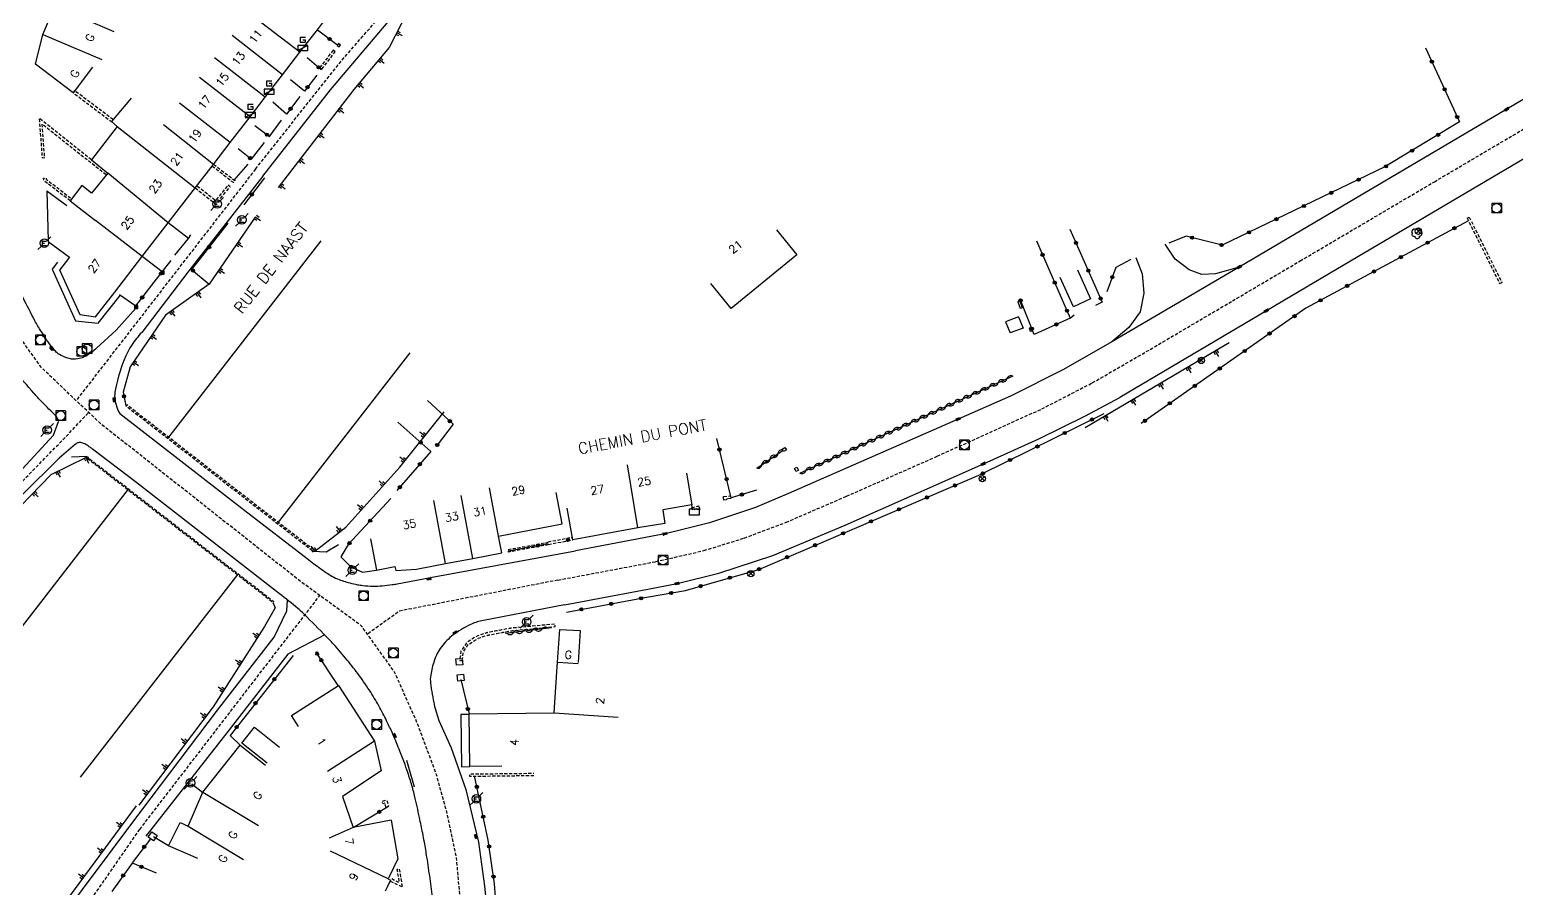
# Model space of a CAD drawing. Header units: millimetres. Extents: x 133000 to 134000, y 143000 to 144000.
# Drawn here: x 133182.7 to 133414.8, y 143166.3 to 143300.3 of the extents above; entities that cross this region are included whole.
import ezdxf
from ezdxf.enums import TextEntityAlignment as Align

# ---------------------------------------------------------------- set-up
doc = ezdxf.new("R2010")
doc.units = ezdxf.units.MM
doc.linetypes.add('DASHED', pattern=[0.75, 0.5, -0.25])
doc.layers.get('0').update_dxf_attribs({"linetype": 'CONTINUOUS'})
for name, color, linetype in [('W0001', 6, 'DASHED'), ('W0008', 7, 'CONTINUOUS'), ('W0100', 7, 'CONTINUOUS'), ('W0112', 1, 'DASHED'), ('W0211', 2, 'CONTINUOUS'), ('W0300', 7, 'CONTINUOUS'), ('W0310', 3, 'CONTINUOUS'), ('W0322', 7, 'CONTINUOUS'), ('W0330', 7, 'CONTINUOUS'), ('W0400', 7, 'CONTINUOUS'), ('W0420', 7, 'CONTINUOUS'), ('W0432', 7, 'CONTINUOUS'), ('W0469', 7, 'CONTINUOUS'), ('W0471', 7, 'CONTINUOUS'), ('W0851', 7, 'CONTINUOUS'), ('W0989', 7, 'CONTINUOUS'), ('W0991', 7, 'CONTINUOUS'), ('W1102', 7, 'CONTINUOUS'), ('W1471', 7, 'CONTINUOUS')]:
    doc.layers.add(name, color=color, linetype=linetype)
doc.styles.get("Standard").update_dxf_attribs({"font": 'romans.shx', "width": 0.85})

# ---------------------------------------------------------------- blocks, each defined once
blk = doc.blocks.new('t322o')
at = {"color": 0, "linetype": 'Continuous'}
for radius in [0.25, 0.15]:
    blk.add_circle((0, 0), radius, dxfattribs=at)
blk = doc.blocks.new('T420')
for p, q in [((0.75, 0.75), (-0.75, 0.75)), ((-0.75, 0.75), (-0.75, -0.75)), ((0.75, 0.75), (0.75, -0.75)), ((0.75, -0.75), (-0.75, -0.75))]:
    blk.add_line(p, q)
blk.add_ellipse((0, 0), major_axis=(-0.53, 0.53), ratio=1, start_param=3.926991, end_param=10.210176)
blk = doc.blocks.new('T400')
for p, q in [((-0.15, 0.3), (0.15, 0.3)), ((-0.15, -0.25), (-0.15, 0.3)), ((-0.15, 0.15), (0.15, 0.15)), ((-0.15, 0), (0.15, 0)), ((0.15, 0.3), (0.15, -0.25)), ((-0.15, -0.15), (0.15, -0.15)), ((-0.15, -0.25), (-0.15, -0.3)), ((-0.15, -0.3), (0.15, -0.3)), ((0.15, -0.3), (0.15, -0.25))]:
    blk.add_line(p, q)
blk = doc.blocks.new('T471')
for p, q in [((-0.333334, 0.333334), (-0.333334, -0.333334)), ((-0.333334, 0.333334), (0.333334, 0.333334)), ((-0.333334, 0), (0, 0)), ((0.500001, 0.500001), (1.000002, 1.000002)), ((-0.500001, -0.500001), (-1.000002, -1.000002)), ((-0.333334, -0.333334), (0.333334, -0.333334))]:
    blk.add_line(p, q)
blk.add_ellipse((0, 0), major_axis=(0.471405, 0.471405), ratio=1, start_param=5.4977871438, end_param=11.780972451)
blk = doc.blocks.new('t112o')
at = {"color": 0, "linetype": 'Continuous'}
for p, q in [((-0.5, 0.5), (0.5, 0.5)), ((-0.5, -0.5), (-0.5, 0.5)), ((0.5, 0.5), (0.5, -0.5)), ((0.5, -0.5), (-0.5, -0.5))]:
    blk.add_line(p, q, dxfattribs=at)
blk = doc.blocks.new('t330o')
at = {"color": 0, "linetype": 'Continuous'}
for p, q in [((0.25, -0.25), (-0.25, 0.25)), ((-0.25, -0.25), (0.25, 0.25)), ((-0.25, 0.25), (-0.25, -0.25)), ((0.25, 0.25), (-0.25, 0.25)), ((0.25, -0.25), (0.25, 0.25)), ((-0.25, -0.25), (0.25, -0.25)), ((-0.25, -0.25), (-0.25, -0.25))]:
    blk.add_line(p, q, dxfattribs=at)
blk = doc.blocks.new('T851')
for p, q in [((-0.25, -0.15), (0, 0.32)), ((0, 0.32), (0.25, -0.15)), ((-0.25, -0.15), (0.25, -0.15))]:
    blk.add_line(p, q)
for major_axis in [(-0.106, 0.106), (-0.0354, 0.0354), (-0.0236, 0.0236)]:
    blk.add_ellipse((0, 0), major_axis=major_axis, ratio=1, start_param=3.926991, end_param=10.210176)
blk = doc.blocks.new('t211o')
at = {"color": 0, "linetype": 'Continuous'}
for p, q in [((-0.29, 0.5), (-0.29, 0)), ((0, 1), (0, 0)), ((0.29, 0.5), (0.29, 0))]:
    blk.add_line(p, q, dxfattribs=at)
blk = doc.blocks.new('t310o')
at = {"color": 0, "linetype": 'Continuous'}
for centre, start, end in [((-0.5, 0.38), 216.8699, 323.1304), ((0.5, -0.37), 36.8699, 143.1303)]:
    blk.add_arc(centre, 0.625, start, end, dxfattribs=at)
blk = doc.blocks.new('T469')
at = {"color": 0, "linetype": 'Continuous', "flags": 128}
for points in [[(-0.35, 0.35), (0.35, -0.35)], [(-0.35, -0.35), (0.35, 0.35)]]:
    blk.add_lwpolyline(points, dxfattribs=at)
at = {"color": 0, "linetype": 'Continuous'}
blk.add_circle((0, 0), 0.5, dxfattribs=at)
blk = doc.blocks.new('T300')
for p, q in [((-0.8, 0.51), (-0.86, 0.34)), ((-0.86, 0.34), (-0.86, 0.17)), ((-0.86, 0.17), (-0.74, 0.06)), ((-0.69, 0.63), (-0.8, 0.51)), ((-0.8, -0.06), (-0.74, 0.06)), ((-0.74, 0.06), (-0.69, 0.11)), ((-0.57, 0.69), (-0.69, 0.63)), ((-0.46, 0.69), (-0.57, 0.69)), ((-0.29, 0.63), (-0.46, 0.69)), ((-0.29, 0.63), (-0.17, 0.74)), ((-0.23, 0.57), (-0.29, 0.63)), ((-0.17, 0.74), (-0.06, 0.8)), ((-0.06, 0.8), (0.06, 0.8)), ((0.06, 0.8), (0.23, 0.74)), ((0.23, 0.74), (0.34, 0.63)), ((0.34, 0.63), (0.4, 0.51)), ((0.46, 0.46), (0.34, 0.46)), ((0.4, 0.51), (0.4, 0.46)), ((0.57, 0.4), (0.46, 0.46)), ((0.57, 0.4), (0.69, 0.29)), ((0.69, 0.29), (0.74, 0.17)), ((0.74, 0.06), (0.69, -0.17)), ((0.74, 0.17), (0.74, 0.06)), ((-0.8, -0.17), (-0.8, -0.06)), ((-0.8, -0.23), (-0.8, -0.17)), ((-0.74, -0.34), (-0.8, -0.23)), ((-0.69, -0.4), (-0.74, -0.34)), ((-0.51, -0.46), (-0.69, -0.4)), ((-0.4, -0.46), (-0.51, -0.46)), ((-0.4, -0.46), (-0.34, -0.46)), ((-0.34, -0.46), (-0.34, -0.4)), ((-0.34, -0.51), (-0.34, -0.46)), ((-0.29, -0.63), (-0.34, -0.51)), ((-0.17, -0.74), (-0.29, -0.63)), ((-0.06, -0.8), (-0.17, -0.74)), ((0.06, -0.8), (-0.06, -0.8)), ((0.17, -0.74), (0.06, -0.8)), ((0.23, -0.69), (0.17, -0.74)), ((0.29, -0.46), (0.23, -0.46)), ((0.29, -0.63), (0.23, -0.69)), ((0.46, -0.4), (0.29, -0.46)), ((0.34, -0.51), (0.29, -0.63)), ((0.34, -0.51), (0.34, -0.46)), ((0.57, -0.34), (0.46, -0.4)), ((0.63, -0.29), (0.57, -0.34)), ((0.69, -0.17), (0.63, -0.29))]:
    blk.add_line(p, q)
blk = doc.blocks.new('T1471')
at = {"color": 0, "linetype": 'Continuous', "flags": 128}
blk.add_lwpolyline([(-0.75, -0.5), (-0.75, 0.5), (0.75, 0.5), (0.75, -0.5), (-0.75, -0.5)], dxfattribs=at)
blk = doc.blocks.new('T432')
at = {"flags": 128}
for points in [[(0.8, 0.8), (-0.8, 0.8)], [(-0.8, 0.8), (-0.8, 0)], [(0.8, 0.8), (-0.8, 0)], [(-0.8, 0), (0.8, 0)], [(-0.4, 2.1), (-0.4, 1.3)], [(-0.4, 1.3), (0.4, 1.3)], [(-0.39, 2.1), (0.41, 2.1)], [(0, 1.7), (0.4, 1.7)], [(0.4, 1.3), (0.4, 1.7)], [(0.8, 0), (0.8, 0.8)]]:
    blk.add_lwpolyline(points, dxfattribs=at)

msp = doc.modelspace()

# ---------------------------------------------------------------- linework, layer by layer
at = {"layer": 'W0001', "flags": 128}
for points in [[(133181.06, 143000), (133184.05, 143006.19), (133220.02, 143072.29), (133245.45, 143120.78), (133247.32, 143124.99), (133249.04, 143130.76), (133249.66, 143135.75), (133250.44, 143141.67), (133250.75, 143146.2), (133250.75, 143150.56), (133250.44, 143156.49), (133250.13, 143162.1), (133249.32, 143171.05), (133247.92, 143177.76), (133246.2, 143183.99), (133243.24, 143191.95), (133239.65, 143200.05), (133234.5, 143207.23), (133224.92, 143214.22), (133193.88, 143238.7), (133188.1, 143244.15), (133184.51, 143247.58), (133181.71, 143251.48), (133178.74, 143256.47), (133176.56, 143260.99), (133175.31, 143264.42), (133173.91, 143269.1), (133172.81, 143273.47), (133172.19, 143278.3), (133172.03, 143282.36), (133172.35, 143288.59), (133173.13, 143293.43), (133174.37, 143299.51), (133175.78, 143303.87), (133178.28, 143310.05), (133180.94, 143315.82), (133183.9, 143320.97), (133187.49, 143326.89), (133191.08, 143331.1), (133193.11, 143333.44), (133246.51, 143391.68), (133249.78, 143396.21), (133253.68, 143402.75), (133256.65, 143408.83), (133259.3, 143415.85), (133261.33, 143421.93), (133263.04, 143427.23), (133264.31, 143433.25), (133276.96, 143505.51), (133277.59, 143513), (133277.9, 143519.39), (133277.74, 143528.12), (133277.27, 143534.67), (133276.34, 143542.47), (133275.09, 143550.11), (133272.46, 143559.58), (133254.3, 143623.42)], [(133217.93, 143278.57), (133189.92, 143242.43)], [(133163.06, 143209.18), (133169.54, 143216.51), (133179.92, 143228.17), (133188.36, 143236.84), (133191.89, 143240.58)], [(133265.15, 143214.4), (133240.43, 143209.56), (133235.41, 143205.96)], [(133199.86, 143175.49), (133227.98, 143211.99)]]:
    msp.add_lwpolyline(points, dxfattribs=at)
at = {"layer": 'W0001'}
for points in [[(133217.93, 143278.57), (133231.44, 143295.59), (133242.21, 143307.9), (133247.9, 143315.17), (133261.04, 143332), (133281.05, 143357.25), (133291.73, 143370.84), (133303.67, 143385.97), (133316.74, 143403.46), (133338.95, 143431.7), (133361.41, 143459.11), (133365.42, 143463.98), (133370.22, 143471.34)], [(133265.15, 143214.4), (133280.4, 143217.28), (133287.94, 143219.01), (133294.26, 143220.96), (133300.78, 143223.42), (133310.21, 143227.49), (133324.38, 143233.74), (133340.7, 143241.12), (133348.59, 143245.19), (133357.64, 143250.42), (133370.48, 143257.99), (133381.06, 143264.23), (133402.01, 143276.59), (133444.53, 143301.7), (133462.94, 143312.58), (133479.77, 143322.53), (133492.02, 143329.52), (133499.36, 143333.18), (133512.95, 143339.03), (133533.5, 143347.58), (133580.06, 143366.77)], [(133055.02, 143000), (133067.63, 143015.13), (133086.88, 143037.66), (133104.7, 143058.9), (133140.48, 143101.28), (133166.8, 143133.11), (133192.73, 143165.22), (133199.86, 143175.49)]]:
    msp.add_lwpolyline(points, dxfattribs=at)
at = {"layer": 'W0008'}
for points in [[(133219.05, 143277.47), (133229.64, 143290.92), (133238.62, 143301.58), (133242.47, 143305.91), (133244.52, 143308.9), (133253.5, 143320.38), (133261.28, 143330.47), (133270.08, 143341.61), (133288.08, 143364.24), (133303.79, 143383.89), (133326.32, 143413.18), (133343.83, 143435.18), (133354.62, 143448.29), (133359.34, 143454.29), (133364.17, 143459.9), (133368.67, 143465.91), (133371.68, 143470.96)], [(133572.48, 143367.97), (133572.23, 143367.84), (133546.82, 143357.45), (133532.82, 143351.69), (133507.18, 143341), (133499.92, 143337.91), (133493.14, 143334.65), (133487.17, 143331.51), (133475.01, 143324.41), (133456.81, 143313.63), (133413.31, 143287.91), (133413.31, 143287.91), (133371.54, 143263.28), (133351.67, 143251.59), (133344.08, 143247.27), (133335.84, 143243.14), (133327.64, 143239.55), (133301.15, 143227.9), (133295.99, 143225.72), (133288.8, 143223.36), (133283.82, 143222.07), (133281.85, 143221.64), (133267.92, 143218.96)], [(133582.2, 143363.3), (133549.41, 143349.79), (133511.44, 143334.04), (133503.08, 143330.5), (133497.98, 143328.1), (133491.54, 143324.74), (133483.17, 143319.87), (133460.92, 143306.71), (133417.47, 143281.06), (133385.72, 143262.31), (133375.78, 143256.46), (133352.92, 143242.93)], [(133371.53, 143263.26), (133367.84, 143262.21), (133365.72, 143262.11), (133363.72, 143262.84), (133361.53, 143264.49), (133359.98, 143266.82)], [(133355.38, 143264.74), (133356.36, 143262.2), (133356.63, 143259.17), (133356.06, 143256.28), (133354.32, 143253.85), (133351.66, 143251.6)], [(133266.17, 143210.54), (133279.2, 143212.96), (133283.76, 143213.87), (133290.26, 143215.46), (133298.72, 143218.24), (133310, 143223), (133331.6, 143232.55), (133340.26, 143236.46), (133347.54, 143240.04), (133352.91, 143242.93)], [(133052.24, 143000), (133062.27, 143012.17), (133073.29, 143025.24), (133093.73, 143048.91), (133110.67, 143068.9), (133127.46, 143088.15), (133148.54, 143113.48), (133169.65, 143139.25), (133186.3, 143159.88), (133200.2, 143178.48)]]:
    msp.add_lwpolyline(points, dxfattribs=at)
at = {"layer": 'W0008', "flags": 128}
for points in [[(133219.05, 143277.47), (133207.51, 143262.68), (133200.16, 143253.08, 0.035206), (133198.57, 143251.05, 0.048574), (133197.67, 143249.41, 0.046622), (133196.05, 143244.27, 0.115972), (133196.08, 143242.08, 0.03541), (133196.52, 143240.74, 0.130585), (133196.76, 143240.43), (133216.25, 143225.25), (133225.99, 143217.76, 0.008522), (133228.12, 143216.17, 0.012681), (133229.6, 143215.16, 0.049243), (133230.73, 143214.58, 0.030596), (133232.67, 143213.96, 0.013994), (133233.86, 143213.68, 0.020842), (133234.67, 143213.56, 0.024941), (133236.31, 143213.45, 0.028761), (133237.73, 143213.52, 0.006617), (133239.29, 143213.7, 0.013857), (133240.03, 143213.81), (133246.09, 143214.94), (133267.92, 143218.96)], [(133199.32, 143256.92), (133196.15, 143253.44), (133193.1, 143250.59, -0.032513), (133192.4, 143250.01, -0.022506), (133191.3, 143249.3, -0.087868), (133190.41, 143248.97, -0.069707), (133189.21, 143248.91, -0.066266), (133188.46, 143249.09, -0.0396), (133187.3, 143249.64, -0.069246), (133186.68, 143250.12, -0.030007), (133186, 143250.93, -0.012314), (133184.21, 143253.64, -0.020642), (133183.25, 143255.33, -0.002193), (133181.43, 143258.89, -0.019743)], [(133187.22, 143239.14), (133186.85, 143239.94, -0.006945), (133184.52, 143242.28, -0.013134), (133183.33, 143243.57, -0.001541), (133180.2, 143247.19, -0.008641)], [(133245.62, 143164.49, 0.004572), (133245.19, 143167.84, 0.004127), (133244.7, 143171.14, 0.005753), (133244.3, 143173.5, 0.004692), (133244.04, 143174.88, 0.002632), (133243.54, 143177.34, 0.007741), (133242.76, 143180.75, 0.012461), (133242.2, 143182.85, 0.008797), (133241.86, 143183.92, 0.00559), (133241.28, 143185.6, 0.008693), (133240.49, 143187.67, 0.006762), (133239.4, 143190.29, 0.01225), (133238.55, 143192.13, 0.009376), (133237.35, 143194.47, 0.01877), (133235.93, 143196.88, 0.016385), (133234.12, 143199.51, 0.013187), (133232.26, 143201.91, 0.012281), (133230.13, 143204.38, 0.009271), (133229.41, 143205.14, 0.001983), (133225.95, 143208.66, 0.021464), (133224.54, 143209.96, 0.011301), (133221.7, 143212.26), (133199.17, 143229.73), (133192.5, 143234.85, 0.012828), (133192.15, 143235.11, 0.006617), (133191.46, 143235.57, 0.065191), (133191.07, 143235.75, 0.046711), (133190.5, 143235.88, 0.122358), (133190.23, 143235.85, 0.069695), (133189.82, 143235.63)], [(133266.17, 143210.54), (133253.25, 143208.05, 0.069816), (133251.42, 143207.43, 0.043852), (133248.8, 143205.83, 0.073895), (133246.96, 143203.98, 0.079273), (133245.84, 143201.82, 0.039834), (133245.29, 143199.58, 0.070081), (133245.26, 143198.26, 0.01117), (133245.38, 143197.45, 0.00511), (133245.69, 143195.69, 0.020567), (133245.99, 143194.34), (133246.57, 143192.46), (133248.46, 143188.19), (133250.79, 143181.7), (133252.73, 143173.49), (133253.68, 143166.61), (133254.38, 143159.93)]]:
    msp.add_lwpolyline(points, format="xyb", dxfattribs=at)
for points in [[(133187.03, 143264.06), (133186.17, 143262.94), (133189.83, 143254.9), (133193.36, 143254.51), (133196.79, 143258.84)], [(133159.62, 143208.11), (133171.72, 143221.16), (133186.4, 143237.03), (133187.17, 143239.15)], [(133189.82, 143235.63), (133187.26, 143233.45), (133181.57, 143227.74), (133176.19, 143221.79), (133162.55, 143206.24)], [(133200.2, 143178.48), (133211.98, 143194.12), (133220.83, 143205.48), (133222.81, 143209.6), (133222.91, 143211.24)], [(133228.74, 143205.83), (133222.97, 143202.85), (133213.43, 143190.58), (133200.81, 143174.41)], [(133251.29, 143193.42), (133250, 143193.4), (133250.09, 143185.27), (133251.38, 143185.29)]]:
    msp.add_lwpolyline(points, dxfattribs=at)
at = {"layer": 'W0100'}
for p, q in [((133336.95, 143257.85), (133337.3, 143257.94)), ((133337.3, 143257.94), (133337.66, 143256.91)), ((133337.08, 143255.49), (133335.05, 143254.74)), ((133335.05, 143254.74), (133335.75, 143252.99)), ((133338.72, 143253.79), (133339.02, 143253.86)), ((133339.02, 143253.86), (133339.21, 143253.32))]:
    msp.add_line(p, q, dxfattribs=at)
for points in [[(133213.98, 143282.74), (133217.08, 143286.75), (133219.44, 143289.78), (133222.15, 143293.26), (133224.86, 143296.8), (133227.59, 143300.33), (133230.44, 143304.03), (133234.5, 143309.31), (133236.52, 143311.8), (133232.64, 143314.95)], [(133299.29, 143269.07), (133302.45, 143265.2), (133292.19, 143256.82), (133289.03, 143260.7)], [(133346.29, 143262.85), (133348.33, 143258.29), (133345.64, 143257.08), (133343.6, 143261.64)], [(133336.95, 143257.85), (133337.32, 143256.83), (133337.66, 143256.91)], [(133337.08, 143255.49), (133337.78, 143253.74), (133335.75, 143252.99)], [(133338.72, 143253.79), (133338.91, 143253.25), (133339.21, 143253.32)], [(133285.21, 143231.07), (133286.07, 143226.14), (133281.51, 143225.35), (133281.87, 143223.24), (133277.63, 143222.55), (133267.48, 143220.7), (133266.59, 143225.62)]]:
    msp.add_lwpolyline(points, dxfattribs=at)
at = {"layer": 'W0100', "flags": 128}
for points in [[(133192.46, 143294.48), (133189.45, 143290.49), (133183.56, 143294.94), (133184.73, 143299.58), (133186.6, 143303.98), (133188.36, 143308.15), (133190.15, 143312.36), (133194.75, 143310.4)], [(133198.49, 143289.64), (133195.45, 143285.97), (133196.34, 143285.24), (133192.3, 143280.03), (133194.89, 143277.91), (133192.33, 143274.79), (133190.8, 143276.01), (133189.01, 143273.61), (133192.96, 143270.55)], [(133187.32, 143262.82), (133190.48, 143255.84), (133192.97, 143255.52), (133195.95, 143259.35), (133200.2, 143264.87), (133204.3, 143270.17), (133208.55, 143275.68), (133211.3, 143279.21), (133213.99, 143282.7)], [(133185.32, 143275.18), (133188.45, 143272.86)], [(133185.32, 143275.18), (133185.55, 143267.44), (133185.53, 143267.28), (133188.88, 143264.83), (133187.33, 143262.81)], [(133235.89, 143220.86), (133236.83, 143215.95), (133239.71, 143216.51), (133239.82, 143215.89), (133243.07, 143216.13), (133243.07, 143216.13), (133247.62, 143216.98), (133251.88, 143217.78), (133256.39, 143218.64), (133255.89, 143221.27), (133265.82, 143223.17), (133264.88, 143228.08)], [(133256.38, 143185.34), (133251.38, 143185.29), (133251.28, 143193.51), (133264.59, 143193.67), (133265, 143200.09), (133265.1, 143201.6), (133265.46, 143206.7), (133268.61, 143206.51), (133268.3, 143201.52)], [(133224.63, 143191.56), (133223.55, 143193.24), (133230.89, 143197.97), (133236.5, 143189.26), (133237.53, 143184.63), (133231.52, 143180.64), (133233.2, 143175.77), (133229.43, 143174.13)], [(133219.73, 143185.84), (133215.81, 143188.94), (133217.77, 143191.42), (133221.69, 143188.31)], [(133208.91, 143170.92), (133204.32, 143172.91), (133206.17, 143176.56), (133207.42, 143175.97), (133209.73, 143181.3), (133215.56, 143188.64), (133219.47, 143185.53)], [(133242.77, 143182.08), (133241.57, 143186.24)], [(133239.1, 143176.94), (133233.2, 143175.77)], [(133239.1, 143176.94), (133240.14, 143170.86), (133238.78, 143168.05), (133238.64, 143167.75), (133239, 143167.57), (133238.47, 143166.47), (133238.17, 143165.84)]]:
    msp.add_lwpolyline(points, dxfattribs=at)
at = {"layer": 'W0112'}
for p, q in [((133231.22, 143297.92), (133230.91, 143298.16)), ((133231, 143297.63), (133231.22, 143297.92)), ((133228.28, 143294.19), (133230.39, 143296.88)), ((133230.39, 143296.88), (133230.07, 143297.13)), ((133407.11, 143270.93), (133407.45, 143271.07)), ((133407.45, 143271.07), (133412.55, 143260.88)), ((133300.4, 143234.49), (133300.19, 143234.83)), ((133300.82, 143234.75), (133300.4, 143234.49)), ((133302.1, 143231.81), (133302.44, 143232.01)), ((133302.35, 143231.37), (133302.1, 143231.81)), ((133291.47, 143226.93), (133291.07, 143226.87)), ((133286.85, 143225.51), (133286.21, 143225.3)), ((133263.6, 143220.37), (133267.41, 143221.1)), ((133263.67, 143219.97), (133267.48, 143220.7))]:
    msp.add_line(p, q, dxfattribs=at)
for points in [[(133230.91, 143298.16), (133230.69, 143297.88), (133231, 143297.63)], [(133230.07, 143297.13), (133227.96, 143294.43), (133228.28, 143294.19)], [(133407.11, 143270.93), (133412.2, 143260.73), (133412.55, 143260.88)], [(133300.19, 143234.83), (133300.61, 143235.09), (133300.82, 143234.75)], [(133302.44, 143232.01), (133302.7, 143231.57), (133302.35, 143231.37)], [(133286.21, 143225.3), (133286.08, 143225.68), (133287.11, 143226.02), (133287.18, 143225.8)], [(133291.02, 143227.43), (133292.09, 143227.54), (133292.14, 143227.14)], [(133291.07, 143226.87), (133291.02, 143227.27), (133291.03, 143227.27), (133291.02, 143227.43)], [(133292.14, 143227.14), (133291.46, 143227.07), (133291.47, 143226.93)], [(133287.3, 143225.42), (133286.89, 143225.35), (133286.85, 143225.51)], [(133287.18, 143225.8), (133287.23, 143225.81), (133287.3, 143225.42)]]:
    msp.add_lwpolyline(points, dxfattribs=at)
at = {"layer": 'W0112', "flags": 128}
for points in [[(133195.69, 143286.29), (133189.69, 143290.81), (133189.45, 143290.49), (133195.45, 143285.97)], [(133227.02, 143219.11), (133197.83, 143241.77), (133197.7, 143241.61), (133226.89, 143218.94)]]:
    msp.add_lwpolyline(points, close=True, dxfattribs=at)
for points in [[(133192.3, 143280.03), (133184.16, 143286.5), (133184.61, 143280.32), (133185.01, 143280.35), (133184.63, 143285.62), (133194.67, 143277.64)], [(133211.39, 143279.33), (133214.71, 143276.76), (133214.47, 143276.45), (133211.14, 143279.02)], [(133189.01, 143273.61), (133184.87, 143276.77), (133184.83, 143277.15), (133185.22, 143277.19), (133185.25, 143276.98), (133189.25, 143273.92)], [(133208.51, 143275.62), (133211.75, 143273.1), (133213.98, 143275.82), (133213.67, 143276.07), (133211.68, 143273.66), (133208.75, 143275.94)], [(133191.48, 143233.52), (133191.59, 143233.68), (133220.77, 143211.07), (133220.65, 143210.91), (133191.47, 143233.53)], [(133263.69, 143219.91), (133257.44, 143218.78), (133257.36, 143219.18), (133263.61, 143220.3)], [(133261.4, 143183.85), (133251.42, 143183.73), (133251.41, 143184.13), (133261.39, 143184.25)], [(133238.35, 143178.87), (133238.13, 143179.58), (133237.84, 143179.49), (133237.73, 143179.88), (133238.4, 143180.08), (133238.71, 143179.09)], [(133238.95, 143167.42), (133240.9, 143166.48), (133240.42, 143169.27), (133240.02, 143169.2), (133240.37, 143167.18), (133239.12, 143167.78)]]:
    msp.add_lwpolyline(points, dxfattribs=at)
msp.add_lwpolyline([(133250.22, 143201.82), (133250.38, 143203.15), (133251.16, 143204.35), (133252.72, 143205.31), (133253.99, 143205.74, -0.0278), (133254.45, 143205.85, -0.00469), (133257.62, 143206.44, -0.020178), (133258.33, 143206.54), (133264.74, 143207.14), (133264.7, 143207.53), (133258.3, 143206.94, 0.020178), (133257.55, 143206.84, 0.00469), (133254.38, 143206.25, 0.028042), (133253.86, 143206.12), (133252.55, 143205.67), (133250.88, 143204.64), (133249.99, 143203.29), (133249.83, 143201.87)], format="xyb", close=True, dxfattribs=at)
at = {"layer": 'W0211'}
msp.add_line((133369.99, 143251.43), (133347.46, 143238.18), dxfattribs=at)
for points in [[(133372.39, 143470.42), (133367.16, 143462.71), (133360.04, 143453.9), (133355.87, 143448.98), (133355.39, 143446.54), (133344.95, 143434.46), (133327.93, 143411.46), (133304.75, 143383.19), (133288.95, 143364.62), (133270.84, 143341), (133262.13, 143330.09), (133253.98, 143319.94), (133242.61, 143304.95), (133238.82, 143297.55), (133233.3, 143291), (133221.48, 143275.7)], [(133050.89, 143000), (133061.62, 143013.17), (133072.53, 143026.48), (133092.42, 143050.58), (133109.85, 143069.53), (133127.1, 143088.64), (133148.12, 143113.88), (133169.2, 143139.63), (133185.55, 143160.48), (133199.34, 143179.18)]]:
    msp.add_lwpolyline(points, dxfattribs=at)
at = {"layer": 'W0211', "flags": 128}
for points in [[(133217.9, 143271.06), (133210.72, 143260.58), (133203.89, 143255.77), (133198.35, 143247.69)], [(133204.25, 143236.52), (133228.19, 143267.34)], [(133221.35, 143223.24), (133242.06, 143249.9)], [(133227.17, 143218.92), (133232.04, 143222.67), (133240.47, 143232.01), (133247.39, 143240.65)], [(133191.48, 143233.52), (133185.96, 143230.85), (133176.55, 143221.18), (133163.04, 143205.85)], [(133173.67, 143197.13), (133198.12, 143228.62)], [(133190.62, 143183.66), (133215.23, 143215.35)], [(133220.65, 143210.91), (133220.99, 143210.06), (133219.35, 143207.17), (133211.3, 143194.63), (133199.69, 143179.24)]]:
    msp.add_lwpolyline(points, dxfattribs=at)
at = {"layer": 'W0310'}
for p, q in [((133336.17, 143246.25), (133302.87, 143231.06)), ((133296.2, 143231.89), (133300.18, 143234.6))]:
    msp.add_line(p, q, dxfattribs=at)
at = {"layer": 'W0310', "flags": 128}
msp.add_lwpolyline([(133264.15, 143206.93), (133256.9, 143206.06)], dxfattribs=at)
at = {"layer": 'W0322'}
for p, q in [((133227.61, 143300.31), (133230.78, 143297.91)), ((133226, 143296.01), (133228.16, 143294.12)), ((133286.18, 143225.36), (133286.08, 143226.14)), ((133198.65, 143170.22), (133195.48, 143165.79))]:
    msp.add_line(p, q, dxfattribs=at)
for points in [[(133400.64, 143297.5), (133405.93, 143285.93), (133394.3, 143278.9), (133368.9, 143266.69), (133363.24, 143268.09), (133360.56, 143267)], [(133227.49, 143293.24), (133225.56, 143290.71), (133223.39, 143292.49)], [(133224.83, 143289.88), (133222.79, 143287.15), (133220.64, 143288.99)], [(133217.82, 143285.38), (133220.12, 143283.65), (133221.98, 143286.18)], [(133215.22, 143281.76), (133217.3, 143280.11), (133219.34, 143282.73)], [(133407.23, 143270.46), (133381.93, 143256.84), (133356.21, 143238.86)], [(133345.1, 143269.21), (133350.16, 143257.78), (133349.12, 143257.28)], [(133339.89, 143267.36), (133345.16, 143255.27), (133345.79, 143255.79)], [(133350.9, 143259.47), (133352.33, 143263.26), (133354.67, 143264.48)], [(133345.16, 143255.27), (133339.52, 143252.76), (133337.33, 143258.26)], [(133266.48, 143209.41), (133279.3, 143211.77), (133285.1, 143212.78), (133296.5, 143216.08), (133331.26, 143230.93), (133350.45, 143240.4)], [(133296.15, 143228.46), (133292.23, 143227.23), (133289.95, 143236.49)], [(133201.51, 143174.02), (133198.65, 143170.26), (133202.42, 143168.72)]]:
    msp.add_lwpolyline(points, dxfattribs=at)
at = {"layer": 'W0322', "flags": 128}
for points in [[(133214.62, 143276.82), (133216.76, 143279.32)], [(133219.34, 143277.2), (133216.1, 143273)], [(133207.47, 143267.73), (133204.3, 143270.17)], [(133213.62, 143270.12), (133207.93, 143262.9), (133210.72, 143260.58)], [(133205.35, 143265.13), (133207.47, 143267.73), (133207.84, 143268.29)], [(133196.7, 143259.01), (133199.22, 143257.22), (133203.36, 143262.51), (133204.74, 143264.28)], [(133203.36, 143262.51), (133200.24, 143264.91)], [(133198.35, 143247.69), (133197.25, 143243.76), (133197.7, 143241.61)], [(133244.81, 143242.43), (133248.79, 143238.74), (133246.28, 143235.46)], [(133240.17, 143239.04), (133245.32, 143234.48), (133240.02, 143228.38)], [(133191.59, 143233.68), (133189.2, 143233.57)], [(133239.06, 143227.16), (133232.4, 143219.96), (133231.28, 143218.04), (133232.84, 143216.48), (133234.63, 143215.64), (133236.83, 143215.95)], [(133226.89, 143218.94), (133228.98, 143218.8), (133230.87, 143219.96)], [(133257.37, 143218.96), (133263.65, 143220.1)], [(133223.81, 143202.65), (133213.95, 143190.15), (133215.56, 143188.64)], [(133230.82, 143197.93), (133227.34, 143203.21)], [(133250, 143198.9), (133251.28, 143193.51)], [(133208, 143182.6), (133209.69, 143181.25)], [(133272.48, 143155.84), (133256.1, 143156.03), (133255.27, 143166.99), (133254.28, 143173.81), (133252.13, 143183.84)], [(133233.2, 143175.77), (133238.71, 143179.09)], [(133204.32, 143172.91), (133201.98, 143174.33)]]:
    msp.add_lwpolyline(points, dxfattribs=at)
at = {"layer": 'W1102'}
for p, q in [((133224.86, 143296.8), (133216.93, 143302.88)), ((133222.15, 143293.26), (133214.26, 143299.4)), ((133219.44, 143289.78), (133211.55, 143295.93)), ((133217.08, 143286.75), (133209.17, 143292.86)), ((133213.98, 143282.74), (133206.07, 143288.86)), ((133277.63, 143222.55), (133276.02, 143232.42))]:
    msp.add_line(p, q, dxfattribs=at)
at = {"layer": 'W1102', "flags": 128}
for points in [[(133186.6, 143303.98), (133195.8, 143300.07)], [(133184.73, 143299.58), (133193.93, 143295.67)], [(133196.34, 143285.24), (133208.51, 143275.62)], [(133203.54, 143285.54), (133211.39, 143279.33)], [(133204.3, 143270.17), (133194.89, 143277.91)], [(133200.24, 143264.91), (133192.96, 143270.55)], [(133255.89, 143221.27), (133254.46, 143228.81)], [(133247.62, 143216.98), (133245.79, 143226.81)], [(133251.88, 143217.78), (133250.02, 143227.6)], [(133265.1, 143201.6), (133268.29, 143201.39)], [(133264.59, 143193.67), (133274.57, 143193.02)], [(133236.5, 143189.26), (133229.16, 143184.53)], [(133209.73, 143181.3), (133218.38, 143176.11)], [(133207.42, 143175.97), (133216.07, 143170.78)], [(133238.64, 143167.75), (133229.63, 143172.1)]]:
    msp.add_lwpolyline(points, dxfattribs=at)

# ---------------------------------------------------------------- block references
at = {"layer": 'W0112'}
for p, rotation in [((133249.76, 143201.64), 275.0538773105462), ((133249.96, 143199.15), 275.9096658673751), ((133201.86, 143174.4), 235.5409506110352)]:
    msp.add_blockref('t112o', p, dxfattribs=dict(at, rotation=rotation))
at = {"layer": 'W0211'}
for p, rotation in [((133239.98, 143299.83), 242.871039710341), ((133237.24, 143295.68), 229.8882438916207), ((133234.02, 143291.86), 229.8882438916207), ((133230.93, 143287.93), 232.311891565433), ((133227.87, 143283.98), 232.311891565433), ((133224.81, 143280.02), 232.311891565433), ((133221.76, 143276.06), 232.311891565433), ((133217.9, 143271.06), 235.6066121396112), ((133215.08, 143266.94), 235.6066121395892), ((133212.25, 143262.81), 235.6066121397059), ((133208.85, 143259.26), 215.1350191481087), ((133204.76, 143256.38), 220.3661742866772), ((133201.66, 143252.52), 235.5568284062823), ((133367.83, 143250.16), 210.4616625160236), ((133198.83, 143248.4), 235.5568284061879), ((133363.52, 143247.62), 210.4616625160236), ((133359.21, 143245.09), 210.4616625160236), ((133354.9, 143242.55), 210.4616625160236), ((133350.59, 143240.02), 210.4616625160236), ((133244.39, 143236.91), 51.30569417006561), ((133191.48, 143233.52), 205.829681960578), ((133241.27, 143233), 51.30569417005221), ((133186.98, 143231.34), 210.131314108628), ((133183.26, 143228.08), 225.7600710342375), ((133237.97, 143229.24), 47.94548646730097), ((133234.62, 143225.53), 47.94548646732682), ((133231.13, 143221.97), 37.56457668821151), ((133227.17, 143218.92), 37.56457668829287), ((133218.35, 143205.6), 57.30832011909735), ((133215.65, 143201.39), 57.30832011907821), ((133212.95, 143197.19), 57.30832011910337), ((133210.12, 143193.06), 52.98885381138399), ((133207.11, 143189.07), 52.98885381141642), ((133204.1, 143185.08), 52.98885381144836), ((133201.09, 143181.09), 52.98885381134472), ((133197.01, 143176.02), 53.60347282568973), ((133194.04, 143171.99), 53.60347282568973), ((133191.08, 143167.97), 53.60347282568973)]:
    msp.add_blockref('t211o', p, dxfattribs=dict(at, rotation=rotation))
at = {"layer": 'W0300'}
msp.add_blockref('T300', (133399.33, 143268.49), dxfattribs=at)
at = {"layer": 'W0310'}
for p, rotation in [((133331.16, 143243.96), 204.5165125729792), ((133332.53, 143244.59), 204.5165125729792), ((133333.89, 143245.21), 204.5165125729792), ((133335.26, 143245.83), 204.5165125729792), ((133325.7, 143241.47), 204.5165125729792), ((133327.07, 143242.1), 204.5165125729792), ((133328.43, 143242.72), 204.5165125729792), ((133329.8, 143243.34), 204.5165125729792), ((133321.61, 143239.61), 204.5165125729792), ((133322.98, 143240.23), 204.5165125729792), ((133324.34, 143240.85), 204.5165125729792), ((133316.15, 143237.12), 204.5165125729792), ((133317.52, 143237.74), 204.5165125729792), ((133318.88, 143238.36), 204.5165125729792), ((133320.25, 143238.98), 204.5165125729792), ((133310.69, 143234.63), 204.5165125729792), ((133312.06, 143235.25), 204.5165125729792), ((133313.42, 143235.87), 204.5165125729792), ((133314.79, 143236.49), 204.5165125729792), ((133297.02, 143232.45), 34.22434190132888), ((133298.26, 143233.29), 34.22434190132888), ((133299.5, 143234.14), 34.22434190132888), ((133305.23, 143232.14), 204.5165125729792), ((133306.6, 143232.76), 204.5165125729792), ((133307.96, 143233.38), 204.5165125729792), ((133309.33, 143234.01), 204.5165125729792), ((133303.87, 143231.52), 204.5165125729792), ((133258.19, 143206.21), 186.9007333044383), ((133259.68, 143206.39), 186.9007333044383), ((133261.17, 143206.57), 186.9007333044383), ((133262.66, 143206.75), 186.9007333044383)]:
    msp.add_blockref('t310o', p, dxfattribs=dict(at, rotation=rotation))
at = {"layer": 'W0322'}
for p, rotation in [((133229.5, 143298.88), 322.8335738197662), ((133401.63, 143295.34), 294.5904173411085), ((133227.79, 143294.45), 318.9364570680304), ((133226.05, 143291.35), 232.7156976863077), ((133403.61, 143291.02), 294.5904173411085), ((133223.41, 143287.98), 233.1400808412033), ((133405.58, 143286.7), 294.5904173411085), ((133219.72, 143283.95), 322.9269030298883), ((133402.59, 143283.91), 211.1525028978468), ((133398.53, 143281.45), 211.1525028978468), ((133217.08, 143280.28), 321.6232842443612), ((133394.46, 143279), 211.1525028978468), ((133390.19, 143276.92), 205.6803855708197), ((133217.36, 143274.6), 231.8773886988535), ((133385.91, 143274.86), 205.6803855708197), ((133381.63, 143272.8), 205.6803855708197), ((133377.35, 143270.75), 205.6803855708197), ((133364.17, 143267.86), 166.1210014166279), ((133373.07, 143268.69), 205.6803855708197), ((133405.14, 143269.34), 208.3079657985147), ((133210.68, 143266.39), 231.7894164243591), ((133340.83, 143265.18), 293.5831182922955), ((133346.06, 143267.04), 293.8820321133844), ((133368.78, 143266.72), 166.1210014166279), ((133400.96, 143267.08), 208.3079657985147), ((133208.17, 143262.7), 320.2869143950538), ((133347.98, 143262.7), 293.8820321133844), ((133396.77, 143264.83), 208.3079657985147), ((133203.17, 143262.27), 51.91988994665396), ((133342.74, 143260.83), 293.5831182922955), ((133351.73, 143261.69), 69.36782284452204), ((133388.41, 143260.33), 208.3079657985147), ((133392.59, 143262.58), 208.3079657985147), ((133200.24, 143258.53), 51.91988994665396), ((133337.4, 143258.06), 111.8067602824235), ((133349.91, 143258.36), 293.8820321133844), ((133384.23, 143258.07), 208.3079657985147), ((133344.64, 143256.47), 293.5831182922955), ((133339.17, 143253.65), 111.8067602824235), ((133342.99, 143254.31), 203.989768471667), ((133380.18, 143255.61), 214.9549498738173), ((133376.28, 143252.89), 214.9549498738173), ((133372.39, 143250.17), 214.9549498738173), ((133368.5, 143247.45), 214.9549498738173), ((133364.6, 143244.72), 214.9549498738173), ((133197.39, 143243.1), 281.8378117867794), ((133360.71, 143242), 214.9549498738173), ((133348.55, 143239.46), 26.25124213814303), ((133248.29, 143239.2), 317.0610421291728), ((133344.29, 143237.36), 26.25124213814303), ((133356.82, 143239.28), 214.9549498738173), ((133243.73, 143235.89), 318.4861653661357), ((133246.31, 143235.5), 232.5652901259799), ((133340.03, 143235.26), 26.25124213814303), ((133243.6, 143232.5), 229.0333416371799), ((133290.37, 143234.78), 103.8146770610103), ((133335.77, 143233.16), 26.25124213814303), ((133291.51, 143230.16), 103.8146770610103), ((133331.51, 143231.06), 26.25124213814303), ((133240.48, 143228.91), 229.0333416371799), ((133327.15, 143229.18), 23.14274764772014), ((133293.88, 143227.75), 197.3582265216722), ((133322.78, 143227.31), 23.14274764772014), ((133235.83, 143223.67), 227.2409733791195), ((133314.05, 143223.58), 23.14274764772014), ((133318.41, 143225.44), 23.14274764772014), ((133309.68, 143221.71), 23.14274764772014), ((133232.61, 143220.18), 227.2409733791195), ((133262.05, 143219.81), 10.2958499235146), ((133266.72, 143220.66), 10.2958499235146), ((133305.31, 143219.84), 23.14274764772014), ((133232.86, 143216.47), 334.9702544837348), ((133300.94, 143217.98), 23.14274764772014), ((133292.01, 143214.78), 16.14703650268109), ((133296.57, 143216.11), 23.14274764772014), ((133282.83, 143212.39), 9.795063688581848), ((133287.45, 143213.46), 16.14703650268109), ((133268.81, 143209.84), 10.46533007299556), ((133273.48, 143210.7), 10.46533007299556), ((133278.15, 143211.56), 10.46533007299556), ((133228.21, 143201.89), 123.4169680275413), ((133220.87, 143198.92), 231.7196526680559), ((133217.93, 143195.19), 231.7196526680559), ((133251.1, 143194.28), 283.4182498383892), ((133214.99, 143191.47), 231.7196526680559), ((133252.5, 143182.11), 102.0432292056964), ((133237.27, 143178.22), 31.05320311811503), ((133253.49, 143177.46), 102.0432292056964), ((133200.56, 143172.77), 232.8131899248114), ((133254.42, 143172.81), 98.27857950123122), ((133197.27, 143168.29), 234.4451396467622), ((133200.13, 143169.65), 337.7641315272825), ((133255.1, 143168.11), 98.27857950123122)]:
    msp.add_blockref('t322o', p, dxfattribs=dict(at, rotation=rotation))
at = {"layer": 'W0330'}
for p in [(133203.44, 143262.4), (133199.31, 143257.04)]:
    msp.add_blockref('t330o', p, dxfattribs=at)
at = {"layer": 'W0400'}
for p, rotation in [((133413.31, 143287.91), 127.0314826965332), ((133371.54, 143263.28), 300.5251007080077), ((133375.78, 143256.46), 120.5032653801897), ((133186.11, 143250.56), 218.6137129310598), ((133195.88, 143242.56), 2.337613802118135), ((133327.64, 143239.55), 293.6781616210936), ((133331.6, 143232.55), 113.8431510925293), ((133281.85, 143221.64), 282.4625549316405), ((133245.03, 143214.59), 100.3709184130532), ((133283.76, 143213.87), 101.3744812011719), ((133249.08, 143206.2), 303.8393993656341), ((133239.65, 143190.1), 202.7125650236303), ((133252.36, 143174.4), 13.53186458873388)]:
    msp.add_blockref('T400', p, dxfattribs=dict(at, rotation=rotation))
at = {"layer": 'W0420'}
for p in [(133411.72, 143272.47), (133184.35, 143251.89), (133190.78, 143250.09), (133191.63, 143250.51), (133192.71, 143241.73), (133187.49, 143240.06), (133328.63, 143235.51), (133281.55, 143217.51), (133234.79, 143211.94), (133239.44, 143203), (133236.84, 143191.85)]:
    msp.add_blockref('T420', p, dxfattribs=at)
at = {"layer": 'W0432'}
for p in [(133225.32, 143297.06), (133220.06, 143290.26), (133217.14, 143286.62)]:
    msp.add_blockref('T432', p, dxfattribs=at)
at = {"layer": 'W0469'}
for p in [(133399.51, 143268.87), (133365.63, 143248.7), (133331.43, 143230.24), (133295.27, 143215.4)]:
    msp.add_blockref('T469', p, dxfattribs=at)
at = {"layer": 'W0471'}
for p in [(133211.93, 143273.11), (133215.81, 143270.63), (133184.96, 143266.99), (133185.39, 143237.83), (133233.05, 143215.96), (133260.27, 143207.9), (133207.78, 143182.74), (133252.42, 143180.24)]:
    msp.add_blockref('T471', p, dxfattribs=at)
at = {"layer": 'W0851'}
msp.add_blockref('T851', (133227.56, 143202.91), dxfattribs=at)
at = {"layer": 'W1471'}
msp.add_blockref('T1471', (133286.46, 143225.04), dxfattribs=at)

# ---------------------------------------------------------------- texts
at = {"layer": 'W0989'}
for s, rotation, p in [('RUE DE NAAST', 52.2863, (133220.34, 143263.14)), ('CHEMIN DU PONT', 10.719, (133278.35, 143236.78))]:
    msp.add_text(s, height=1.75, rotation=rotation, dxfattribs=at).set_placement(p, align=Align.MIDDLE)
at = {"layer": 'W0991'}
for s, height, rotation, p in [('11', 1.25, 52.5231, (133217.95, 143299.29)), ('G', 1.25, 66.9686, (133192.08, 143299.07)), ('13', 1.25, 52.1109, (133215.27, 143295.82)), ('G', 1.25, 66.9686, (133189.72, 143293.44)), ('15', 1.25, 52.0897, (133212.74, 143292.56)), ('17', 1.25, 52.2838, (133209.99, 143289.02)), ('19', 1.25, 52.3994, (133208.49, 143283.75)), ('21', 1.25, 52.3994, (133205.68, 143280.16)), ('23', 1.25, 52.3994, (133202.31, 143275.87)), ('25', 1.25, 52.3994, (133197.97, 143270.2)), ('21', 1.25, 39.2243, (133292.9, 143266.43)), ('27', 1.25, 52.3994, (133192.8, 143263.44)), ('25', 1.249, 9.3077, (133278.62, 143229.8)), ('29', 1.25, 10.7396, (133258.97, 143228.4)), ('27', 1.249, 10.3006, (133271.31, 143228.51)), ('31', 1.25, 10.7396, (133252.98, 143225.13)), ('35', 1.25, 10.7396, (133241.96, 143223.13)), ('33', 1.25, 10.7396, (133248.58, 143224.28)), ('G', 1.25, 356.4766, (133266.78, 143202.74)), ('2', 1.25, 86.2955, (133271.73, 143195.55)), ('1', 1.25, 302.7866, (133228.25, 143189.15)), ('4', 1.25, 86.2955, (133258.36, 143189.06)), ('3', 1.25, 282.4933, (133230.66, 143183.25)), ('G', 1.25, 51.5406, (133218.24, 143180.76)), ('G', 1.25, 66.5739, (133214.41, 143174.59)), ('7', 1.25, 279.7229, (133232.57, 143173.59)), ('G', 1.25, 66.5739, (133212.85, 143170.9)), ('9', 1.25, 64.2288, (133233.26, 143168.11))]:
    msp.add_text(s, height=height, rotation=rotation, dxfattribs=at).set_placement(p, align=Align.MIDDLE)

doc.saveas('drawing.dxf')
